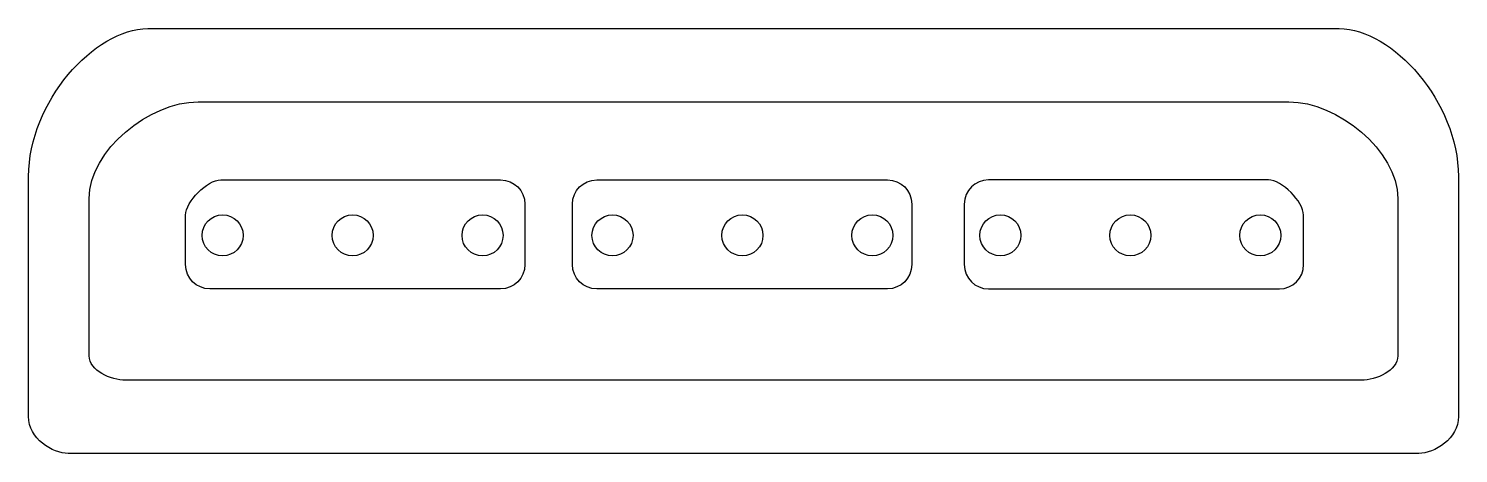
# Model space of a CAD drawing. Extents: x 0.1 to 44.6, y 0.1 to 13.4.
import ezdxf

# ---------------------------------------------------------------- set-up
doc = ezdxf.new("R2010")
doc.units = 0
for name, color, linetype in [('plug_inside', 7, 'CONTINUOUS'), ('plug_outside', 7, 'CONTINUOUS'), ('shell_inside', 7, 'CONTINUOUS'), ('shell_outside', 7, 'CONTINUOUS')]:
    doc.layers.add(name, color=color, linetype=linetype)

msp = doc.modelspace()

# ---------------------------------------------------------------- linework, layer by layer
at = {"layer": 'plug_inside', "color": 7}
for points in [[(6.812337, 6.929527), (6.812337, 6.929527)], [(10.852772, 6.929527), (10.852772, 6.929527)], [(14.893206, 6.929527), (14.893206, 6.929527)], [(18.933641, 6.929527), (18.933641, 6.929527)], [(22.974075, 6.929527), (22.974075, 6.929527)], [(27.01451, 6.929527), (27.01451, 6.929527)], [(30.994186, 6.929527), (30.994186, 6.929527)], [(35.03462, 6.929527), (35.03462, 6.929527)], [(39.075055, 6.929527), (39.075055, 6.929527)]]:
    msp.add_lwpolyline(points, dxfattribs=at)
for points in [[(5.536411, 6.929527), (5.536411, 7.281865), (5.822035, 7.56749), (6.174374, 7.56749)], [(6.174374, 7.56749), (6.52671, 7.56749), (6.812337, 7.281865), (6.812337, 6.929527)], [(9.576845, 6.929527), (9.576845, 7.281865), (9.86247, 7.56749), (10.214808, 7.56749)], [(10.214808, 7.56749), (10.567145, 7.56749), (10.852772, 7.281865), (10.852772, 6.929527)], [(13.61728, 6.929527), (13.61728, 7.281865), (13.902904, 7.56749), (14.255243, 7.56749)], [(14.255243, 7.56749), (14.607579, 7.56749), (14.893206, 7.281865), (14.893206, 6.929527)], [(17.657714, 6.929527), (17.657714, 7.281865), (17.943339, 7.56749), (18.295678, 7.56749)], [(18.295678, 7.56749), (18.648014, 7.56749), (18.933641, 7.281865), (18.933641, 6.929527)], [(21.698149, 6.929527), (21.698149, 7.281865), (21.983773, 7.56749), (22.336112, 7.56749)], [(22.336112, 7.56749), (22.688449, 7.56749), (22.974075, 7.281865), (22.974075, 6.929527)], [(25.738583, 6.929527), (25.738583, 7.281865), (26.024208, 7.56749), (26.376546, 7.56749)], [(26.376546, 7.56749), (26.728883, 7.56749), (27.01451, 7.281865), (27.01451, 6.929527)], [(29.718259, 6.929527), (29.718259, 7.281865), (30.003884, 7.56749), (30.356222, 7.56749)], [(30.356222, 7.56749), (30.708559, 7.56749), (30.994186, 7.281865), (30.994186, 6.929527)], [(33.758694, 6.929527), (33.758694, 7.281865), (34.044318, 7.56749), (34.396657, 7.56749)], [(34.396657, 7.56749), (34.748993, 7.56749), (35.03462, 7.281865), (35.03462, 6.929527)], [(37.799128, 6.929527), (37.799128, 7.281865), (38.084753, 7.56749), (38.437091, 7.56749)], [(38.437091, 7.56749), (38.789428, 7.56749), (39.075055, 7.281865), (39.075055, 6.929527)], [(6.174374, 6.291564), (5.822035, 6.291564), (5.536411, 6.57719), (5.536411, 6.929527)], [(6.812337, 6.929527), (6.812337, 6.57719), (6.52671, 6.291564), (6.174374, 6.291564)], [(10.214808, 6.291564), (9.86247, 6.291564), (9.576845, 6.57719), (9.576845, 6.929527)], [(10.852772, 6.929527), (10.852772, 6.57719), (10.567145, 6.291564), (10.214808, 6.291564)], [(14.255243, 6.291564), (13.902904, 6.291564), (13.61728, 6.57719), (13.61728, 6.929527)], [(14.893206, 6.929527), (14.893206, 6.57719), (14.607579, 6.291564), (14.255243, 6.291564)], [(18.295678, 6.291564), (17.943339, 6.291564), (17.657714, 6.57719), (17.657714, 6.929527)], [(18.933641, 6.929527), (18.933641, 6.57719), (18.648014, 6.291564), (18.295678, 6.291564)], [(22.336112, 6.291564), (21.983773, 6.291564), (21.698149, 6.57719), (21.698149, 6.929527)], [(22.974075, 6.929527), (22.974075, 6.57719), (22.688449, 6.291564), (22.336112, 6.291564)], [(26.376546, 6.291564), (26.024208, 6.291564), (25.738583, 6.57719), (25.738583, 6.929527)], [(27.01451, 6.929527), (27.01451, 6.57719), (26.728883, 6.291564), (26.376546, 6.291564)], [(30.356222, 6.291564), (30.003884, 6.291564), (29.718259, 6.57719), (29.718259, 6.929527)], [(30.994186, 6.929527), (30.994186, 6.57719), (30.708559, 6.291564), (30.356222, 6.291564)], [(34.396657, 6.291564), (34.044318, 6.291564), (33.758694, 6.57719), (33.758694, 6.929527)], [(35.03462, 6.929527), (35.03462, 6.57719), (34.748993, 6.291564), (34.396657, 6.291564)], [(38.437091, 6.291564), (38.084753, 6.291564), (37.799128, 6.57719), (37.799128, 6.929527)], [(39.075055, 6.929527), (39.075055, 6.57719), (38.789428, 6.291564), (38.437091, 6.291564)]]:
    msp.add_open_spline(points, degree=3, dxfattribs=at)
at = {"layer": 'plug_outside', "color": 7}
for points in [[(6.115912, 8.656066), (14.817665, 8.656066)], [(6.115912, 8.656066), (6.115912, 8.656066)], [(17.80583, 8.656066), (26.847829, 8.656066)], [(17.80583, 8.656066), (17.80583, 8.656066)], [(38.689644, 8.656066), (29.987892, 8.656066)], [(38.689644, 8.656066), (38.689644, 8.656066)], [(5.022164, 6.018812), (5.022164, 7.562313)], [(15.571165, 7.902561), (15.571165, 6.018812)], [(17.05233, 6.018812), (17.05233, 7.902561)], [(27.60133, 7.902561), (27.60133, 6.018812)], [(29.234392, 7.902561), (29.234392, 6.018812)], [(39.783393, 6.018812), (39.783393, 7.562313)], [(14.817665, 5.265335), (5.775665, 5.265335)], [(26.847829, 5.265335), (17.80583, 5.265335)], [(29.987892, 5.265335), (39.029891, 5.265335)]]:
    msp.add_lwpolyline(points, dxfattribs=at)
for points in [[(5.022164, 7.562313), (5.022164, 7.979777), (5.698473, 8.656066), (6.115912, 8.656066)], [(14.817665, 8.656066), (15.235103, 8.656066), (15.571165, 8.320024), (15.571165, 7.902561)], [(17.05233, 7.902561), (17.05233, 8.320024), (17.388391, 8.656066), (17.80583, 8.656066)], [(26.847829, 8.656066), (27.26527, 8.656066), (27.60133, 8.320024), (27.60133, 7.902561)], [(29.987892, 8.656066), (29.570451, 8.656066), (29.234392, 8.320024), (29.234392, 7.902561)], [(39.783393, 7.562313), (39.783393, 7.979777), (39.107085, 8.656066), (38.689644, 8.656066)], [(5.775665, 5.265335), (5.358226, 5.265335), (5.022164, 5.601377), (5.022164, 6.018812)], [(15.571165, 6.018812), (15.571165, 5.601377), (15.235103, 5.265335), (14.817665, 5.265335)], [(17.80583, 5.265335), (17.388391, 5.265335), (17.05233, 5.601377), (17.05233, 6.018812)], [(27.60133, 6.018812), (27.60133, 5.601377), (27.26527, 5.265335), (26.847829, 5.265335)], [(29.234392, 6.018812), (29.234392, 5.601377), (29.570451, 5.265335), (29.987892, 5.265335)], [(39.029891, 5.265335), (39.447332, 5.265335), (39.783393, 5.601377), (39.783393, 6.018812)]]:
    msp.add_open_spline(points, degree=3, dxfattribs=at)
at = {"layer": 'shell_inside', "color": 7}
msp.add_lwpolyline([(3.155111, 2.421438), (3.155111, 2.421438)], dxfattribs=at)
for points in [[(2.024861, 8.072684), (2.024861, 9.584915), (3.903387, 11.086705), (5.415611, 11.086705)], [(5.415611, 11.086705), (15.83012, 11.086705), (28.020612, 11.086705), (39.323112, 11.086705)], [(39.323112, 11.086705), (40.835334, 11.086705), (42.713859, 9.579694), (42.713859, 8.072684)], [(2.024861, 3.174943), (2.024861, 4.681953), (2.024861, 6.565702), (2.024861, 8.072684)], [(42.713859, 8.072684), (42.713859, 6.440113), (42.713859, 4.681953), (42.713859, 3.174943)], [(3.155111, 2.421438), (2.702314, 2.421438), (2.024861, 2.722146), (2.024861, 3.174943)], [(42.713859, 3.174943), (42.713859, 2.722146), (42.036407, 2.421438), (41.58361, 2.421438)], [(41.58361, 2.421438), (28.774111, 2.421438), (15.587861, 2.421438), (3.155111, 2.421438)]]:
    msp.add_open_spline(points, degree=3, dxfattribs=at)
at = {"layer": 'shell_outside', "color": 7}
msp.add_lwpolyline([(1.376014, 0.141111), (1.376014, 0.141111)], dxfattribs=at)
for points in [[(0.141111, 8.766697), (0.141111, 11.074851), (2.193575, 13.367032), (3.84582, 13.367032)], [(3.84582, 13.367032), (15.224636, 13.367032), (28.543877, 13.367032), (40.892902, 13.367032)], [(40.892902, 13.367032), (42.545147, 13.367032), (44.597608, 11.066864), (44.597608, 8.766697)], [(0.141111, 1.291195), (0.141111, 3.591362), (0.141111, 6.466557), (0.141111, 8.766697)], [(44.597608, 8.766697), (44.597608, 6.274872), (44.597608, 3.591362), (44.597608, 1.291195)], [(1.376014, 0.141111), (0.881291, 0.141111), (0.141111, 0.600089), (0.141111, 1.291195)], [(44.597608, 1.291195), (44.597608, 0.600089), (43.857429, 0.141111), (43.362708, 0.141111)], [(43.362708, 0.141111), (29.367141, 0.141111), (14.959945, 0.141111), (1.376014, 0.141111)]]:
    msp.add_open_spline(points, degree=3, dxfattribs=at)

doc.saveas('drawing.dxf')
